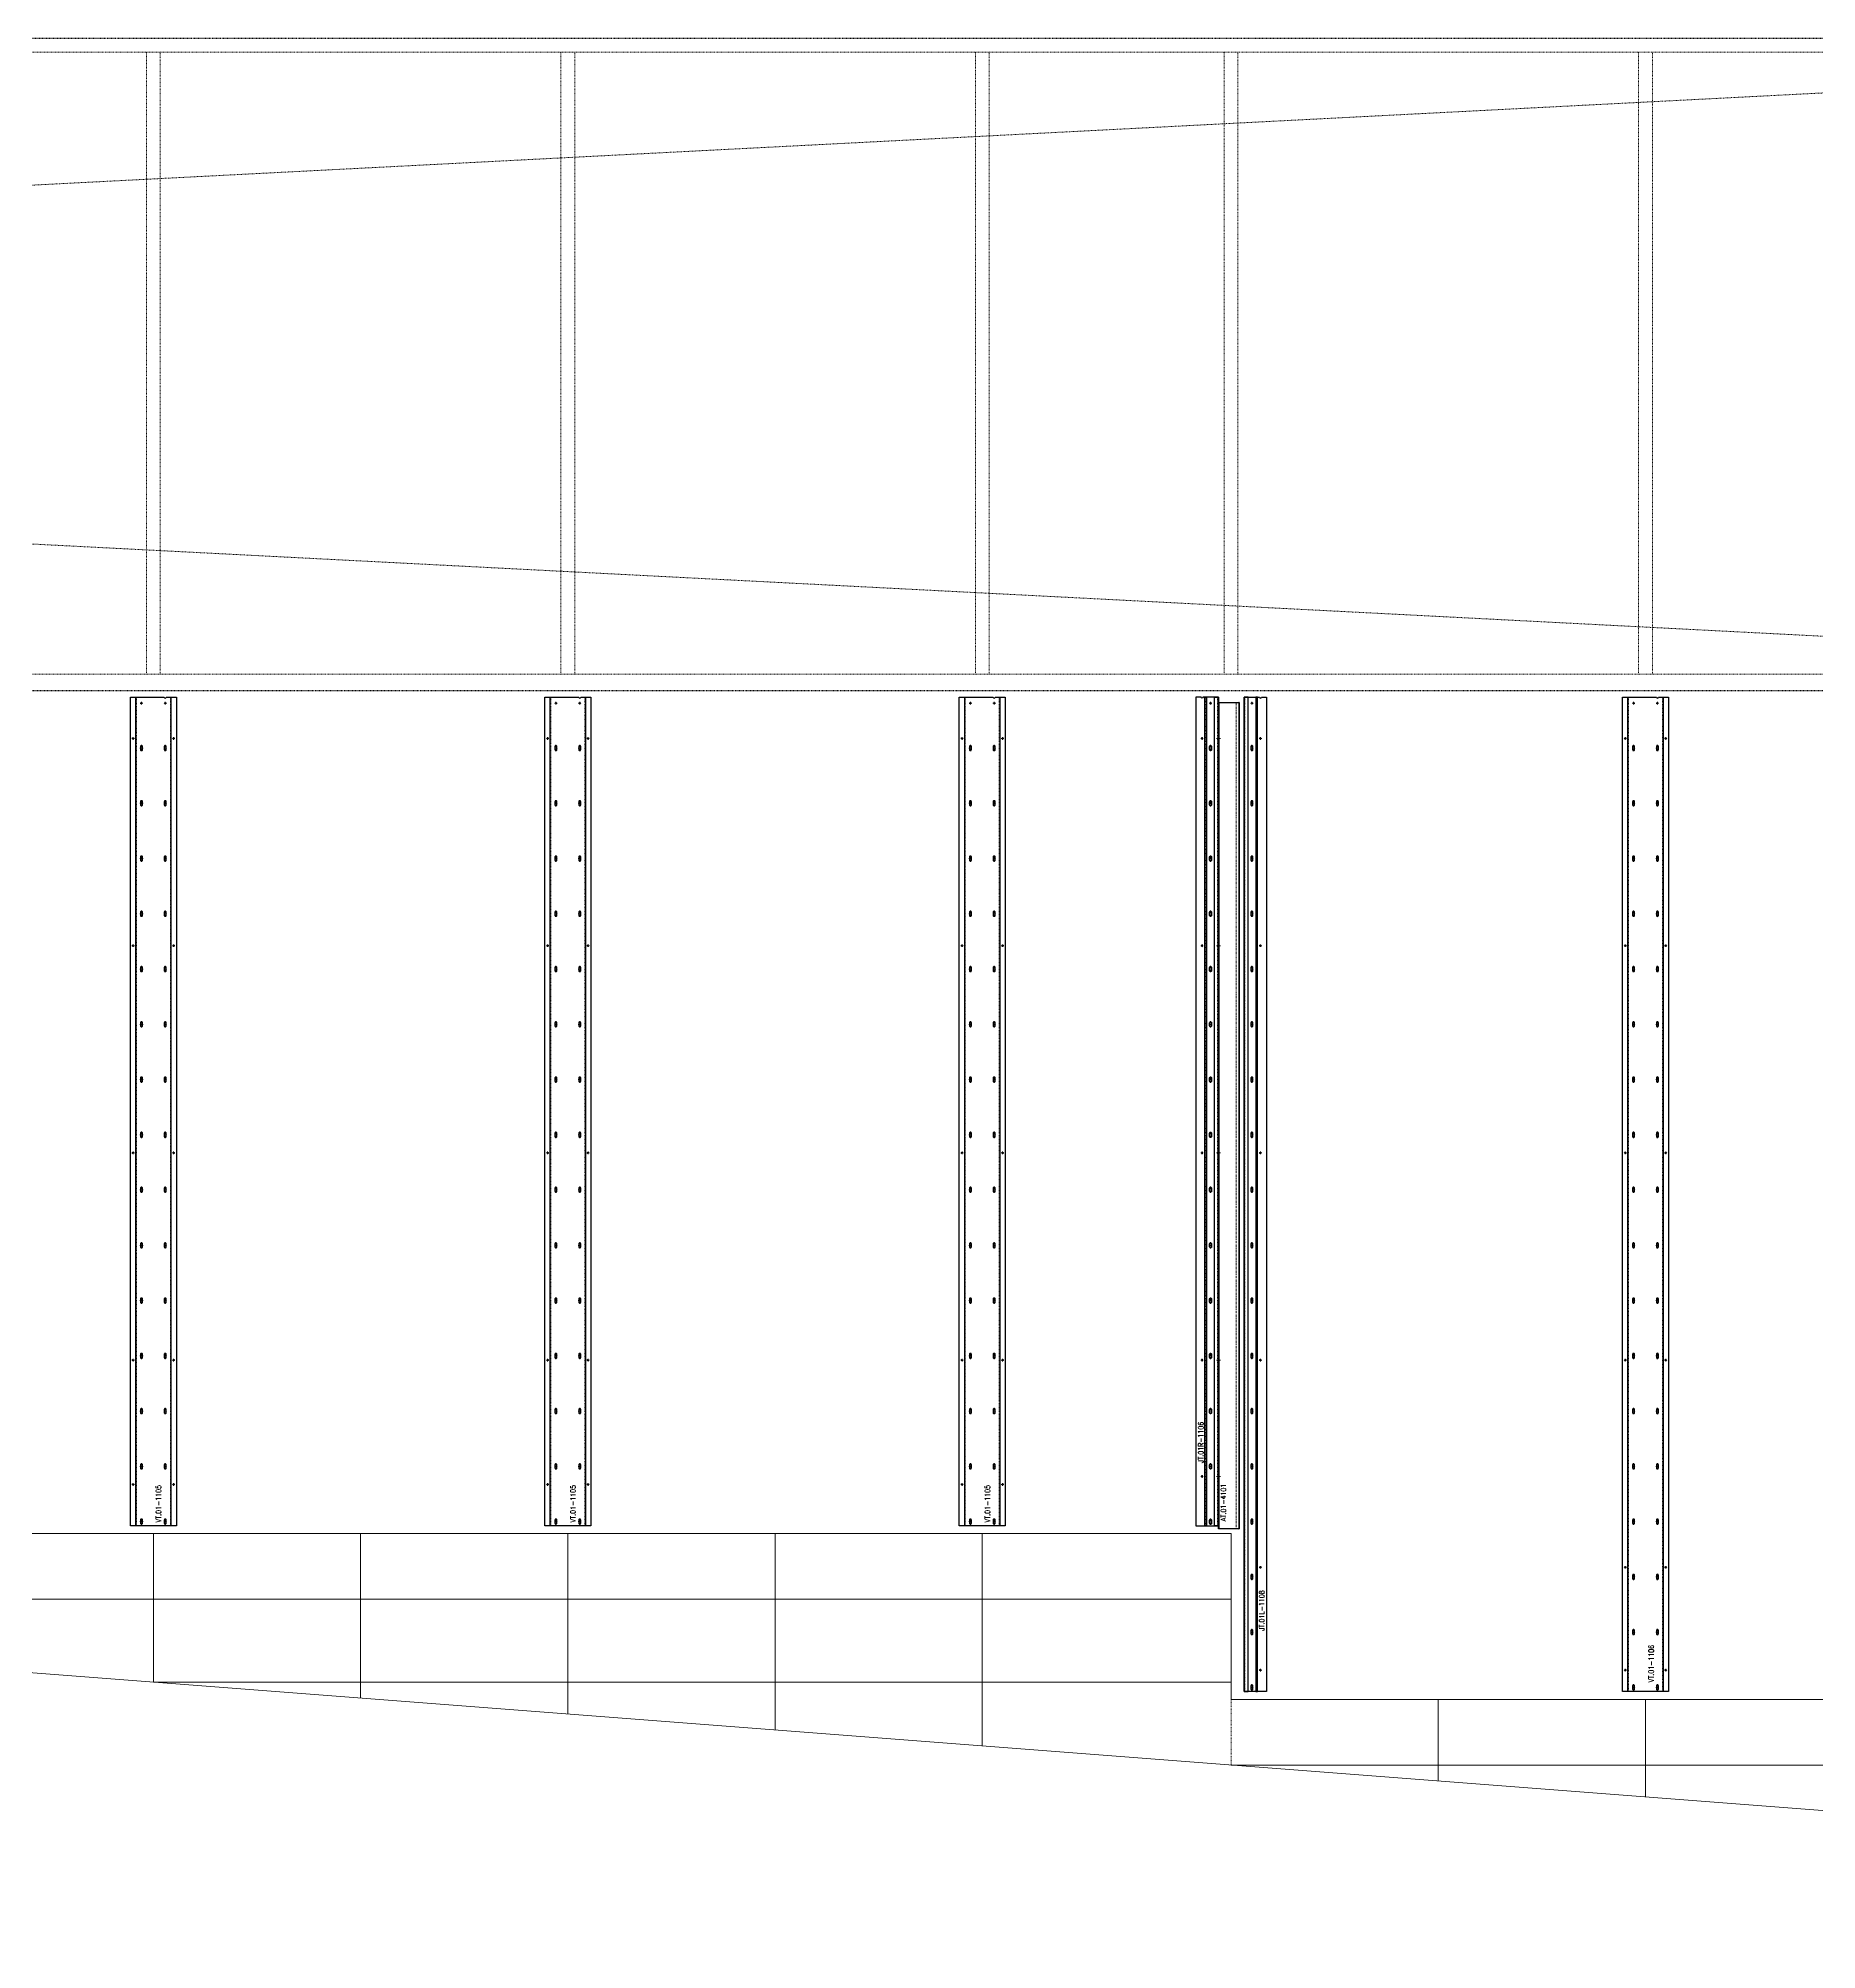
# Model space of a CAD drawing. Header units: inches. Extents: x 1191 to 4278, y -4365 to 1348.
# Drawn here: x 3471 to 3728.5, y -433.5 to -156.8 of the extents above; entities that cross this region are included whole.
import ezdxf

# ---------------------------------------------------------------- set-up
doc = ezdxf.new("R2010")
doc.units = ezdxf.units.IN
doc.header["$MEASUREMENT"] = 0
for name, pattern in [('NBK_Center', [0.541667, 0.333333, -0.0625, 0.083333, -0.0625]), ('NBK_Center2', [0.270833, 0.166667, -0.03125, 0.041667, -0.03125]), ('NBK_Hidden', [0.125, 0.083333, -0.041667]), ('NBK_Hidden2', [0.0625, 0.041667, -0.020833])]:
    doc.linetypes.add(name, pattern=pattern)
doc.layers.get('Defpoints').update_dxf_attribs({"color": 250, "lineweight": 0})
for name, color, linetype, lineweight in [('!Clip - bent', 20, 'Continuous', 25), ('!Dimension', 50, 'Continuous', 5), ('!Extrusion', 140, 'Continuous', 25), ('!Flashing', 40, 'Continuous', 25), ('!Linetype_Center', 220, 'NBK_Center', 9), ('!Linetype_Center2', 222, 'NBK_Center2', 9), ('!Linetype_Hidden', 210, 'NBK_Hidden', 9), ('!Misc2', 252, 'NBK_Hidden2', 5)]:
    doc.layers.add(name, color=color, linetype=linetype, lineweight=lineweight)
doc.styles.add('Romans', font='romans.shx', dxfattribs={"width": 0.8})

# ---------------------------------------------------------------- blocks, each defined once
blk = doc.blocks.new('A$C5F0FBCA1')
for points in [[(-1919.51, 112), (-84.5, 17.5)], [(-84.5, 112), (-1919.51, 17.5)]]:
    blk.add_lwpolyline(points)
at = {"lineweight": 30}
blk.add_lwpolyline([(-1919.51, 112), (-84.5, 112), (-84.5, 17.5), (-1919.51, 17.5)], close=True, dxfattribs=at)
blk = doc.blocks.new('A$C5F5DB627')
for p, q in [((2483.5, 328.4), (649.49, 328.4)), ((2087, 328.4), (2087, 238.34)), ((2089, 238.34), (2089, 328.4)), ((2147, 328.4), (2147, 238.34)), ((2149, 238.34), (2149, 328.4)), ((2207, 328.4), (2207, 238.34)), ((2209, 238.34), (2209, 328.4)), ((2243, 328.4), (2243, 238.34)), ((2245, 238.34), (2245, 328.4)), ((2303, 328.4), (2303, 238.34)), ((2305, 238.34), (2305, 328.4)), ((650.49, 238.34), (2483.5, 238.34)), ((2483.5, 235.9), (648.49, 235.9)), ((2208, 113.9), (2208, 83.17)), ((2244, 80.4), (2244, 113.9))]:
    blk.add_line(p, q)
at = {"linetype": 'Continuous'}
for p, q in [((2088, 92.4), (2088, 113.9)), ((2118, 90.09), (2118, 113.9)), ((2148, 87.78), (2148, 113.9)), ((2178, 85.48), (2178, 113.9)), ((2208, 83.17), (2208, 113.9)), ((1932, 104.4), (2244, 104.4)), ((2088, 92.4), (2244, 92.4)), ((2274, 78.09), (2274, 89.9)), ((2304, 75.78), (2304, 89.9)), ((2244, 80.4), (2591.75, 80.4))]:
    blk.add_line(p, q, dxfattribs=at)
blk.add_lwpolyline([(2591.75, 90.21), (2591.75, 53.65), (1932, 104.4), (1596, 128.4), (1260, 152.4), (924, 176.4), (588, 206.34), (588, 209.9), (924, 209.9), (924, 185.9), (1260, 185.9), (1260, 161.96), (1596, 161.96), (1596, 137.9), (1691.33, 137.9), (1691.33, 129.53), (1752.09, 129.53), (1752.09, 137.9), (1931.91, 137.9), (1932, 113.9), (2244, 113.9), (2244, 89.9), (2591.75, 89.9)], close=True, dxfattribs=at)
blk = doc.blocks.new('WEEP HOLE')
at = {"layer": '!Linetype_Center'}
for p, q in [((-0.22, 0.37), (0.22, 0.37)), ((0, 0.83), (0, -0.08))]:
    blk.add_line(p, q, dxfattribs=at)
at = {"color": 0}
blk.add_lwpolyline([(-0.14, 0.61), (-0.14, 0.14, 0.414214), (0, 0, 0.414214), (0.14, 0.14), (0.14, 0.61, 0.414214), (0, 0.75, 0.414214)], format="xyb", close=True, dxfattribs=at)
blk = doc.blocks.new('TAP HOLE_5mm')
at = {"layer": '!Linetype_Center2'}
for points in [[(-0.18, 0), (0.18, 0)], [(0, 0.18), (0, -0.18)]]:
    blk.add_lwpolyline(points, dxfattribs=at)
blk.add_circle((0, 0), 0.101)
blk = doc.blocks.new('VT.01-1105-')
at = {"layer": '!Extrusion'}
blk.add_lwpolyline([(3.33, 0), (-3.33, 0), (-3.33, 119.99), (1.58, 119.99, 1), (1.86, 119.99), (3.33, 119.99)], format="xyb", close=True, dxfattribs=at)
blk.add_lwpolyline([(1.86, 119.99), (2.54, 119.99), (2.54, 0), (-2.54, 0), (-2.54, 119.99), (1.58, 119.99)], dxfattribs=at)
at = {"layer": '!Extrusion', "linetype": 'NBK_Hidden'}
blk.add_lwpolyline([(1.86, 119.99), (2.46, 119.99), (2.46, 0), (-2.46, 0), (-2.46, 119.99), (1.58, 119.99)], dxfattribs=at)
at = {"layer": '!Extrusion', "rotation": 360}
for name, p in [('TAP HOLE_5mm', (-1.72, 119.11)), ('TAP HOLE_5mm', (1.72, 119.11)), ('TAP HOLE_5mm', (-2.93, 114)), ('TAP HOLE_5mm', (2.93, 114)), ('WEEP HOLE', (-1.72, 112.24)), ('WEEP HOLE', (1.72, 112.24)), ('WEEP HOLE', (-1.72, 104.24)), ('WEEP HOLE', (1.72, 104.24)), ('WEEP HOLE', (-1.72, 96.24)), ('WEEP HOLE', (1.72, 96.24)), ('WEEP HOLE', (-1.72, 88.24)), ('WEEP HOLE', (1.72, 88.24)), ('TAP HOLE_5mm', (-2.93, 84)), ('TAP HOLE_5mm', (2.93, 84)), ('WEEP HOLE', (-1.72, 80.24)), ('WEEP HOLE', (1.72, 80.24)), ('WEEP HOLE', (-1.72, 72.24)), ('WEEP HOLE', (1.72, 72.24)), ('WEEP HOLE', (-1.72, 64.24)), ('WEEP HOLE', (1.72, 64.24)), ('WEEP HOLE', (-1.72, 56.24)), ('WEEP HOLE', (1.72, 56.24)), ('TAP HOLE_5mm', (-2.93, 54)), ('TAP HOLE_5mm', (2.93, 54)), ('WEEP HOLE', (-1.72, 48.3)), ('WEEP HOLE', (1.72, 48.3)), ('WEEP HOLE', (-1.72, 40.24)), ('WEEP HOLE', (1.72, 40.24)), ('WEEP HOLE', (-1.72, 32.24)), ('WEEP HOLE', (1.72, 32.24)), ('WEEP HOLE', (-1.72, 24.24)), ('WEEP HOLE', (1.72, 24.24)), ('TAP HOLE_5mm', (-2.93, 24)), ('TAP HOLE_5mm', (2.93, 24)), ('WEEP HOLE', (-1.72, 16.24)), ('WEEP HOLE', (1.72, 16.24)), ('WEEP HOLE', (-1.72, 8.24)), ('WEEP HOLE', (1.72, 8.24)), ('TAP HOLE_5mm', (-2.93, 6)), ('TAP HOLE_5mm', (2.93, 6)), ('WEEP HOLE', (-1.72, 0.24)), ('WEEP HOLE', (1.72, 0.24))]:
    blk.add_blockref(name, p, dxfattribs=at)
at = {"layer": 'Defpoints', "color": 1, "insert": (0.74, 3.2), "char_height": 0.75, "width": 1.65, "attachment_point": 5, "rotation": 90, "style": 'Romans'}
blk.add_mtext('VT.01-1105', dxfattribs=at)
blk = doc.blocks.new('VT.01-1106-')
at = {"layer": '!Extrusion'}
blk.add_lwpolyline([(3.33, 0), (-3.33, 0), (-3.33, 143.99), (1.58, 143.99, 1), (1.86, 143.99), (3.33, 143.99)], format="xyb", close=True, dxfattribs=at)
for points in [[(1.86, 143.99), (2.54, 143.99), (2.54, 0), (-2.54, 0), (-2.54, 143.99), (1.58, 143.99)], [(-2.54, 143.99), (1.58, 143.99)], [(1.86, 143.99), (2.54, 143.99)]]:
    blk.add_lwpolyline(points, dxfattribs=at)
at = {"layer": '!Extrusion', "linetype": 'NBK_Hidden'}
blk.add_lwpolyline([(1.86, 143.99), (2.46, 143.99), (2.46, 0), (-2.46, 0), (-2.46, 143.99), (1.58, 143.99)], dxfattribs=at)
at = {"layer": '!Extrusion', "rotation": 360}
for name, p in [('TAP HOLE_5mm', (-1.72, 143.11)), ('TAP HOLE_5mm', (1.72, 143.11)), ('TAP HOLE_5mm', (-2.93, 138)), ('WEEP HOLE', (-1.72, 136.24)), ('WEEP HOLE', (1.72, 136.24)), ('TAP HOLE_5mm', (2.93, 138)), ('WEEP HOLE', (-1.72, 128.24)), ('WEEP HOLE', (1.72, 128.24)), ('WEEP HOLE', (-1.72, 120.24)), ('WEEP HOLE', (1.72, 120.24)), ('WEEP HOLE', (-1.72, 112.24)), ('WEEP HOLE', (1.72, 112.24)), ('TAP HOLE_5mm', (-2.93, 108)), ('TAP HOLE_5mm', (2.93, 108)), ('WEEP HOLE', (-1.72, 104.24)), ('WEEP HOLE', (1.72, 104.24)), ('WEEP HOLE', (-1.72, 96.24)), ('WEEP HOLE', (1.72, 96.24)), ('WEEP HOLE', (-1.72, 88.24)), ('WEEP HOLE', (1.72, 88.24)), ('WEEP HOLE', (-1.72, 80.24)), ('WEEP HOLE', (1.72, 80.24)), ('TAP HOLE_5mm', (-2.93, 78)), ('TAP HOLE_5mm', (2.93, 78)), ('WEEP HOLE', (-1.72, 72.3)), ('WEEP HOLE', (1.72, 72.3)), ('WEEP HOLE', (-1.72, 64.24)), ('WEEP HOLE', (1.72, 64.24)), ('WEEP HOLE', (-1.72, 56.24)), ('WEEP HOLE', (1.72, 56.24)), ('TAP HOLE_5mm', (-2.93, 48)), ('WEEP HOLE', (-1.72, 48.24)), ('WEEP HOLE', (1.72, 48.24)), ('TAP HOLE_5mm', (2.93, 48)), ('WEEP HOLE', (-1.72, 40.24)), ('WEEP HOLE', (1.72, 40.24)), ('WEEP HOLE', (-1.72, 32.24)), ('WEEP HOLE', (1.72, 32.24)), ('WEEP HOLE', (-1.72, 24.24)), ('WEEP HOLE', (1.72, 24.24)), ('TAP HOLE_5mm', (-2.93, 18)), ('WEEP HOLE', (-1.72, 16.24)), ('WEEP HOLE', (1.72, 16.24)), ('TAP HOLE_5mm', (2.93, 18)), ('WEEP HOLE', (-1.72, 8.24)), ('WEEP HOLE', (1.72, 8.24)), ('TAP HOLE_5mm', (-2.93, 3.12)), ('TAP HOLE_5mm', (2.93, 3.12)), ('WEEP HOLE', (-1.72, 0.23)), ('WEEP HOLE', (1.72, 0.23))]:
    blk.add_blockref(name, p, dxfattribs=at)
at = {"layer": 'Defpoints', "color": 1, "insert": (0.83, 4.05), "char_height": 0.75, "width": 1.65, "attachment_point": 5, "rotation": 90, "style": 'Romans'}
blk.add_mtext('VT.01-1106', dxfattribs=at)
blk = doc.blocks.new('JT.01R-1106-')
at = {"layer": '!Extrusion'}
blk.add_lwpolyline([(0, 0), (3.25, 0), (3.25, 119.99), (1.02, 119.99, -1), (0.75, 119.99), (0, 119.99)], format="xyb", close=True, dxfattribs=at)
for points in [[(1.55, 0), (1.3, 0), (1.3, 119.99), (1.55, 119.99)], [(2.68, 119.99), (3.25, 119.99), (3.25, 0), (2.68, 0)]]:
    blk.add_lwpolyline(points, close=True, dxfattribs=at)
at = {"layer": '!Extrusion', "linetype": 'NBK_Hidden'}
for points in [[(1.38, 0), (1.3, 0), (1.3, 119.99), (1.38, 119.99)], [(3.25, 0), (3.17, 0), (3.17, 119.99), (3.25, 119.99)]]:
    blk.add_lwpolyline(points, close=True, dxfattribs=at)
at = {"layer": '!Extrusion', "xscale": -1}
for name, p in [('TAP HOLE_5mm', (2.12, 119.11)), ('TAP HOLE_5mm', (0.89, 114)), ('WEEP HOLE', (2.12, 112.24)), ('WEEP HOLE', (2.12, 104.24)), ('WEEP HOLE', (2.12, 96.24)), ('WEEP HOLE', (2.12, 88.24)), ('TAP HOLE_5mm', (0.89, 84)), ('WEEP HOLE', (2.12, 80.24)), ('WEEP HOLE', (2.12, 72.24)), ('WEEP HOLE', (2.12, 64.24)), ('WEEP HOLE', (2.12, 56.24)), ('TAP HOLE_5mm', (0.89, 54)), ('WEEP HOLE', (2.12, 48.3)), ('WEEP HOLE', (2.12, 40.24)), ('WEEP HOLE', (2.12, 32.24)), ('WEEP HOLE', (2.12, 24.24)), ('TAP HOLE_5mm', (0.89, 24)), ('WEEP HOLE', (2.12, 16.24)), ('WEEP HOLE', (2.12, 8.24)), ('TAP HOLE_5mm', (0.89, 7.16)), ('WEEP HOLE', (2.12, 0.23))]:
    blk.add_blockref(name, p, dxfattribs=at)
at = {"layer": 'Defpoints', "color": 5, "insert": (0.71, 12.08), "char_height": 0.75, "width": 1.65, "attachment_point": 5, "rotation": 90, "style": 'Romans'}
blk.add_mtext('JT.01R-1106', dxfattribs=at)
blk = doc.blocks.new('JT.01L-1108')
at = {"layer": '!Extrusion'}
blk.add_lwpolyline([(0, 0), (-3.25, 0), (-3.25, 143.99), (-1.02, 143.99, 1), (-0.75, 143.99), (0, 143.99)], format="xyb", close=True, dxfattribs=at)
for points in [[(-2.68, 143.99), (-3.25, 143.99), (-3.25, 0), (-2.68, 0)], [(-1.55, 0), (-1.3, 0), (-1.3, 143.99), (-1.55, 143.99)]]:
    blk.add_lwpolyline(points, close=True, dxfattribs=at)
at = {"layer": '!Extrusion', "linetype": 'NBK_Hidden'}
for points in [[(-3.25, 0), (-3.17, 0), (-3.17, 143.99), (-3.25, 143.99)], [(-1.38, 0), (-1.3, 0), (-1.3, 143.99), (-1.38, 143.99)]]:
    blk.add_lwpolyline(points, close=True, dxfattribs=at)
at = {"layer": '!Extrusion', "rotation": 360}
for p in [(-2.12, 143.11), (-0.89, 138), (-0.89, 108), (-0.89, 78), (-0.89, 48), (-0.89, 18), (-0.89, 3.12)]:
    blk.add_blockref('TAP HOLE_5mm', p, dxfattribs=at)
at = {"layer": '!Extrusion'}
for p in [(-2.12, 136.24), (-2.12, 128.24), (-2.12, 120.24), (-2.12, 112.24), (-2.12, 104.24), (-2.12, 96.24), (-2.12, 88.24), (-2.12, 80.24), (-2.12, 72.3), (-2.12, 64.24), (-2.12, 56.24), (-2.12, 48.24), (-2.12, 40.24), (-2.12, 32.24), (-2.12, 24.24), (-2.12, 16.24), (-2.12, 8.24), (-2.12, 0.24)]:
    blk.add_blockref('WEEP HOLE', p, dxfattribs=at)
at = {"layer": 'Defpoints', "color": 2, "insert": (-0.71, 11.74), "char_height": 0.75, "width": 1.65, "attachment_point": 5, "rotation": 90, "style": 'Romans'}
blk.add_mtext('JT.01L-1108', dxfattribs=at)
blk = doc.blocks.new('NORTH TRACKS')
at = {"layer": '!Dimension'}
for name, p in [('VT.01-1105-', (1518, 25.12)), ('VT.01-1105-', (1578, 25.12)), ('VT.01-1105-', (1638, 25.12)), ('JT.01R-1106-', (1668.92, 25.12))]:
    blk.add_blockref(name, p, dxfattribs=at)
at = {"layer": '!Dimension', "rotation": 360}
for name, p in [('JT.01L-1108', (1679.15, 1.12)), ('VT.01-1106-', (1734, 1.12))]:
    blk.add_blockref(name, p, dxfattribs=at)
blk = doc.blocks.new('HOLE FLASHING')
at = {"layer": '!Linetype_Center2'}
blk.add_line((-0.31, 0), (0.26, 0), dxfattribs=at)
at = {"layer": '!Misc2'}
blk.add_lwpolyline([(-0.06, 0.1), (0, 0.1), (0, -0.1), (-0.06, -0.1)], close=True, dxfattribs=at)
blk = doc.blocks.new('AT.01-4101')
at = {"layer": '!Flashing', "color": 2}
for points in [[(0, 119.19), (2.99, 119.19), (2.99, -0.43), (0, -0.43)], [(0, 119.19), (0.06, 119.19), (0.06, -0.43), (0, -0.43)], [(2.94, -0.43), (2.99, -0.43), (2.99, 119.19), (2.94, 119.19)]]:
    blk.add_lwpolyline(points, close=True, dxfattribs=at)
at = {"layer": '!Linetype_Center'}
blk.add_lwpolyline([(0, 119.19), (2.6, 119.19), (2.6, -0.43), (0, -0.43)], close=True, dxfattribs=at)
at = {"color": 144}
for p in [(0.06, 114), (0.06, 84), (0.06, 54), (0.06, 24), (0.06, 7.16)]:
    blk.add_blockref('HOLE FLASHING', p, dxfattribs=at)
at = {"layer": 'Defpoints', "color": 6, "insert": (0.73, 3.39), "char_height": 0.75, "width": 1.65, "attachment_point": 5, "rotation": 90, "style": 'Romans'}
blk.add_mtext('AT.01-4101', dxfattribs=at)
blk = doc.blocks.new('NORTH MOVEMENT FLASHING')
at = {"color": 144}
blk.add_blockref('AT.01-4101', (2170.17, 25.12), dxfattribs=at)

msp = doc.modelspace()

# ---------------------------------------------------------------- block references
at = {"layer": '!Clip - bent', "color": 3}
msp.add_blockref('NORTH TRACKS', (1969.71, -397.29, -1349.31), dxfattribs=at)
at = {"layer": '!Linetype_Hidden'}
for name, p in [('A$C5F5DB627', (1399.71, -487.19)), ('A$C5F0FBCA1', (3967.71, -268.79))]:
    msp.add_blockref(name, p, dxfattribs=at)
at = {"color": 144}
msp.add_blockref('NORTH MOVEMENT FLASHING', (1471.71, -397.29, -1349.31), dxfattribs=at)

doc.saveas('drawing.dxf')
